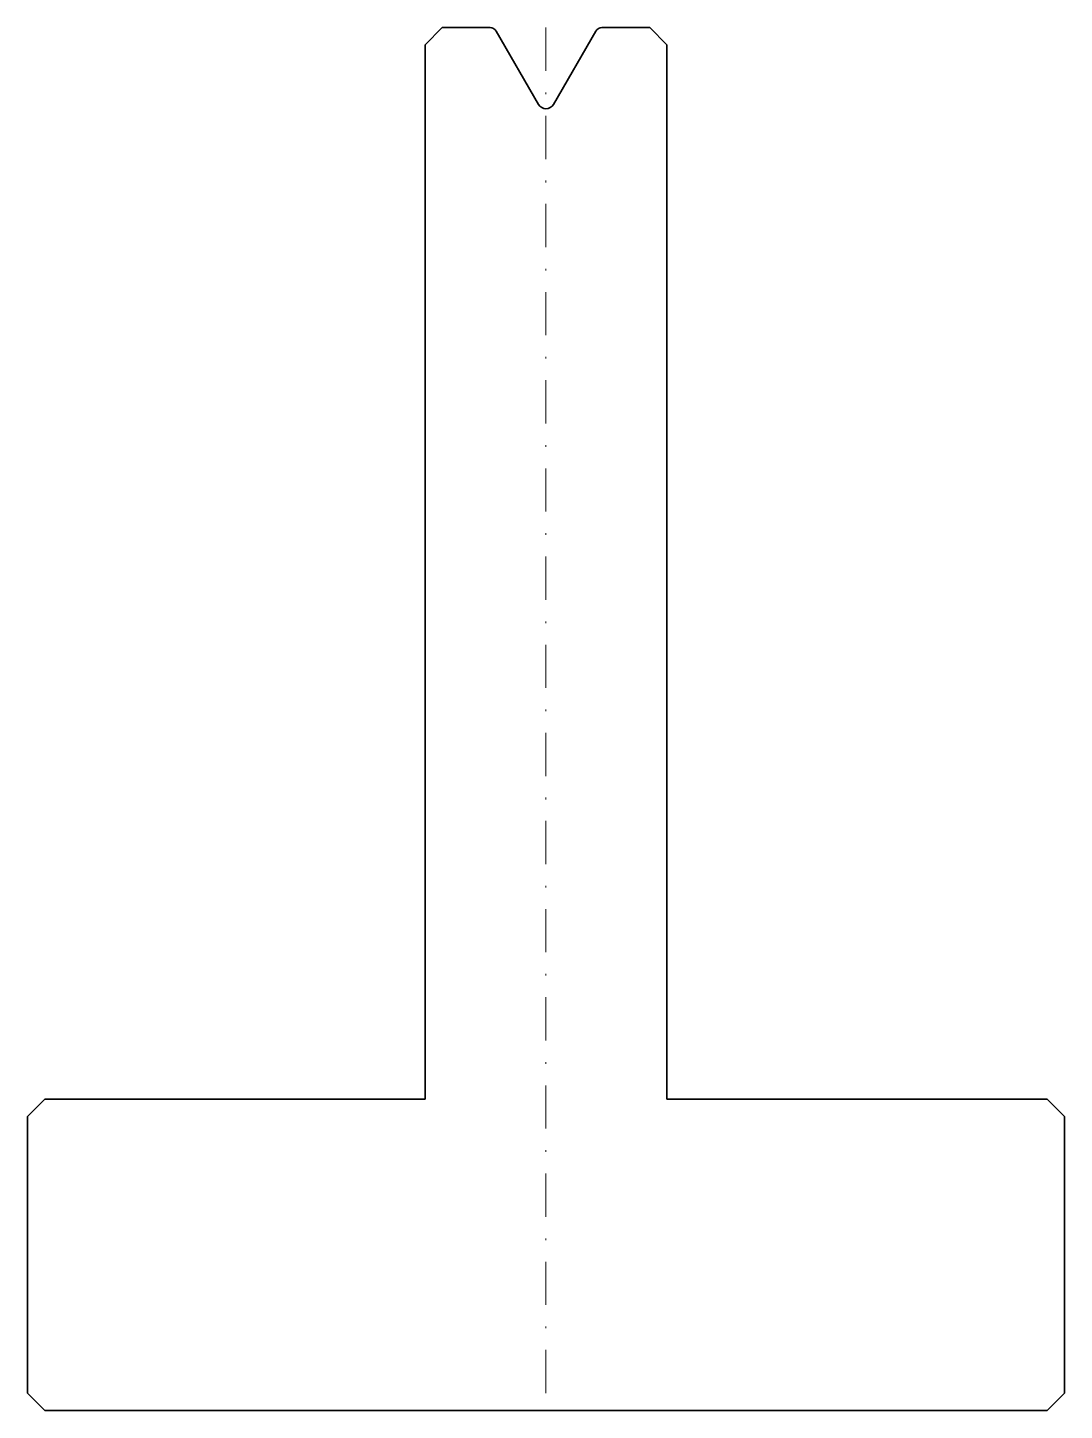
# Model space of a CAD drawing. Header units: millimetres. Extents: x -30 to 30, y 0 to 80.
import ezdxf

# ---------------------------------------------------------------- set-up
doc = ezdxf.new("R2010")
doc.units = ezdxf.units.MM
doc.header["$LTSCALE"] = 5
doc.linetypes.add('DASHDOT', pattern=[1, 0.5, -0.25, 0, -0.25])
doc.layers.add('2', color=7, linetype='Continuous', lineweight=18)

msp = doc.modelspace()

# ---------------------------------------------------------------- linework, layer by layer
at = {"layer": '2', "color": 7, "linetype": 'Continuous', "lineweight": 35}
for p, q in [((-6, 80), (-7, 79)), ((-3.231, 80), (-6, 80)), ((-0.433, 75.554), (-2.885, 79.8)), ((2.885, 79.8), (0.433, 75.554)), ((6, 80), (3.231, 80)), ((7, 79), (6, 80)), ((-7, 79), (-7, 18)), ((7, 18), (7, 79)), ((-29, 18), (-30, 17)), ((-7, 18), (-29, 18)), ((29, 18), (7, 18)), ((30, 17), (29, 18)), ((-30, 17), (-30, 1)), ((30, 1), (30, 17)), ((-30, 1), (-29, 0)), ((29, 0), (30, 1)), ((-29, 0), (29, 0))]:
    msp.add_line(p, q, dxfattribs=at)
at = {"layer": '2', "color": 7, "linetype": 'DASHDOT', "lineweight": 18}
msp.add_line((0, 80), (0, 0), dxfattribs=at)
at = {"layer": '2', "color": 7, "linetype": 'Continuous', "lineweight": 35}
for centre, radius, start, end in [((3.231, 79.6), 0.4, 90, 150), ((-3.231, 79.6), 0.4, 30, 90), ((0, 75.804), 0.5, 210, 330)]:
    msp.add_arc(centre, radius, start, end, dxfattribs=at)

doc.saveas('drawing.dxf')
